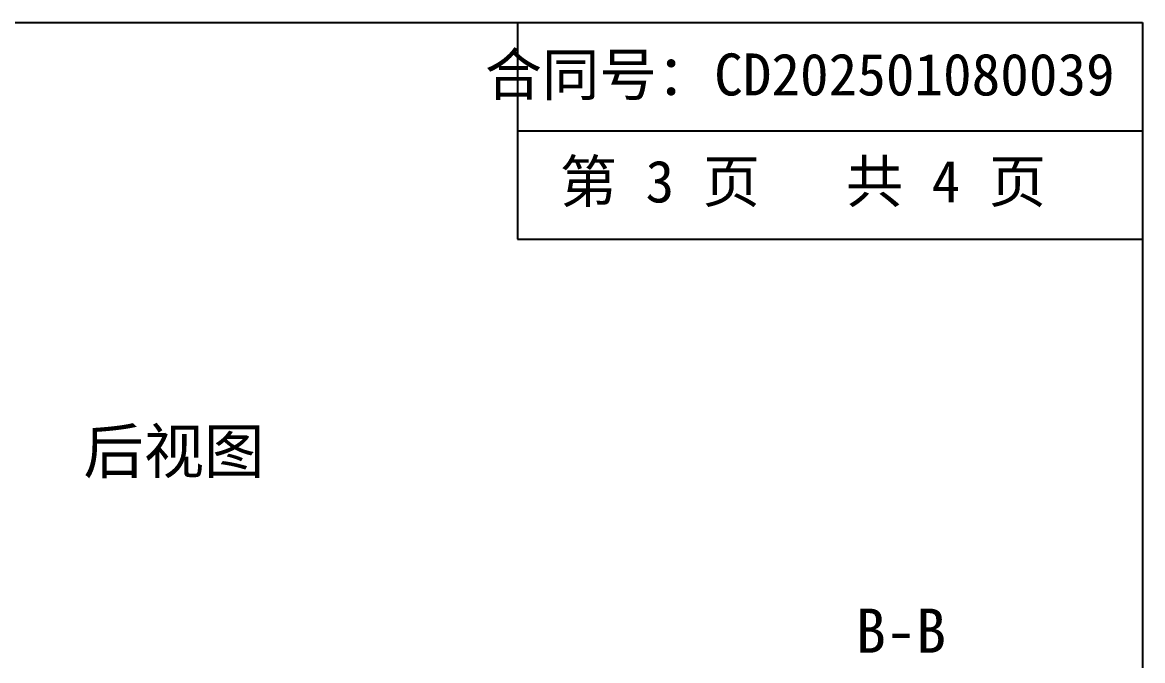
# Model space of a CAD drawing. Header units: millimetres. Extents: x 6893 to 19543, y -3475 to 6590.
# Drawn here: x 11512 to 13285, y -96 to 914 of the extents above; entities that cross this region are included whole.
import ezdxf

# ---------------------------------------------------------------- set-up
doc = ezdxf.new("R2010")
doc.units = ezdxf.units.MM
doc.linetypes.add('ACAD_ISO04W100', pattern=[30, 24, -3, 0, -3])
for name, color, linetype in [('01', 7, 'Continuous'), ('shixian', 7, 'Continuous'), ('xuxian1', 6, 'ACAD_ISO04W100')]:
    doc.layers.add(name, color=color, linetype=linetype)
doc.layers.add('图框', color=7, linetype='Continuous', lineweight=15)
doc.layers.add('注释层', color=3, linetype='Continuous', lineweight=0)
doc.styles.add('SLDTEXTSTYLE0', font='')
doc.styles.get("Standard").update_dxf_attribs({"font": ''})
doc.styles.get('SLDTEXTSTYLE0').set_extended_font_data('宋体')
doc.styles.get('Standard').set_extended_font_data('SimSun')

# ---------------------------------------------------------------- blocks, each defined once
blk = doc.blocks.new('图框1')
at = {"layer": 'xuxian1', "linetype": 'ByBlock'}
for p, q in [((49.583, 247.158), (333.583, 247.158)), ((49.583, 247.158), (333.583, 247.158)), ((49.583, 247.158), (333.583, 247.158)), ((49.583, 247.158), (333.583, 247.158)), ((333.583, 247.158), (333.583, 52.158))]:
    blk.add_line(p, q, dxfattribs=at)

msp = doc.modelspace()

# ---------------------------------------------------------------- linework, layer by layer
at = {"layer": '01'}
for p, q in [((12296.1452, 914.1833), (12296.1452, 571.0385)), ((12296.1452, 742.6109), (13285.4912, 742.6109)), ((12296.1452, 571.0385), (13285.4912, 571.0385))]:
    msp.add_line(p, q, dxfattribs=at)

# ---------------------------------------------------------------- block references
at = {"layer": 'shixian', "xscale": 22.50881212445511, "yscale": 22.50881212445165, "zscale": 22.50881212444691}
msp.add_blockref('图框1', (5776.9362, -4649.0462), dxfattribs=at)

# ---------------------------------------------------------------- texts
at = {"layer": '图框', "insert": (12903.0067, -13.3608), "char_height": 70, "attachment_point": 2, "style": 'SLDTEXTSTYLE0'}
msp.add_mtext('B-B', dxfattribs=at)
at = {"layer": '注释层', "color": 0, "attachment_point": 1}
for s, insert, char_height, width in [('\\fSimSun|b0|i0|c134|p2;\\T1.001;合同号：CD202501080039', (12244.1916, 865.0753), 66.5, 1888.888453), ('第 \\fSimSun|b0|i0|c0|p2;3 \\fSimSun|b0|i0|c134|p2;页   共 \\fSimSun|b0|i0|c0|p2;4 \\fSimSun|b0|i0|c134|p2;页', (12362.841, 695.7741), 66.5, 1888.888453), ('{\\fSimSun|b0|i0|c134|p2;后视图}', (11608.9318, 270.7043), 70, 360.733247)]:
    msp.add_mtext(s, dxfattribs=dict(at, insert=insert, char_height=char_height, width=width))

doc.saveas('drawing.dxf')
